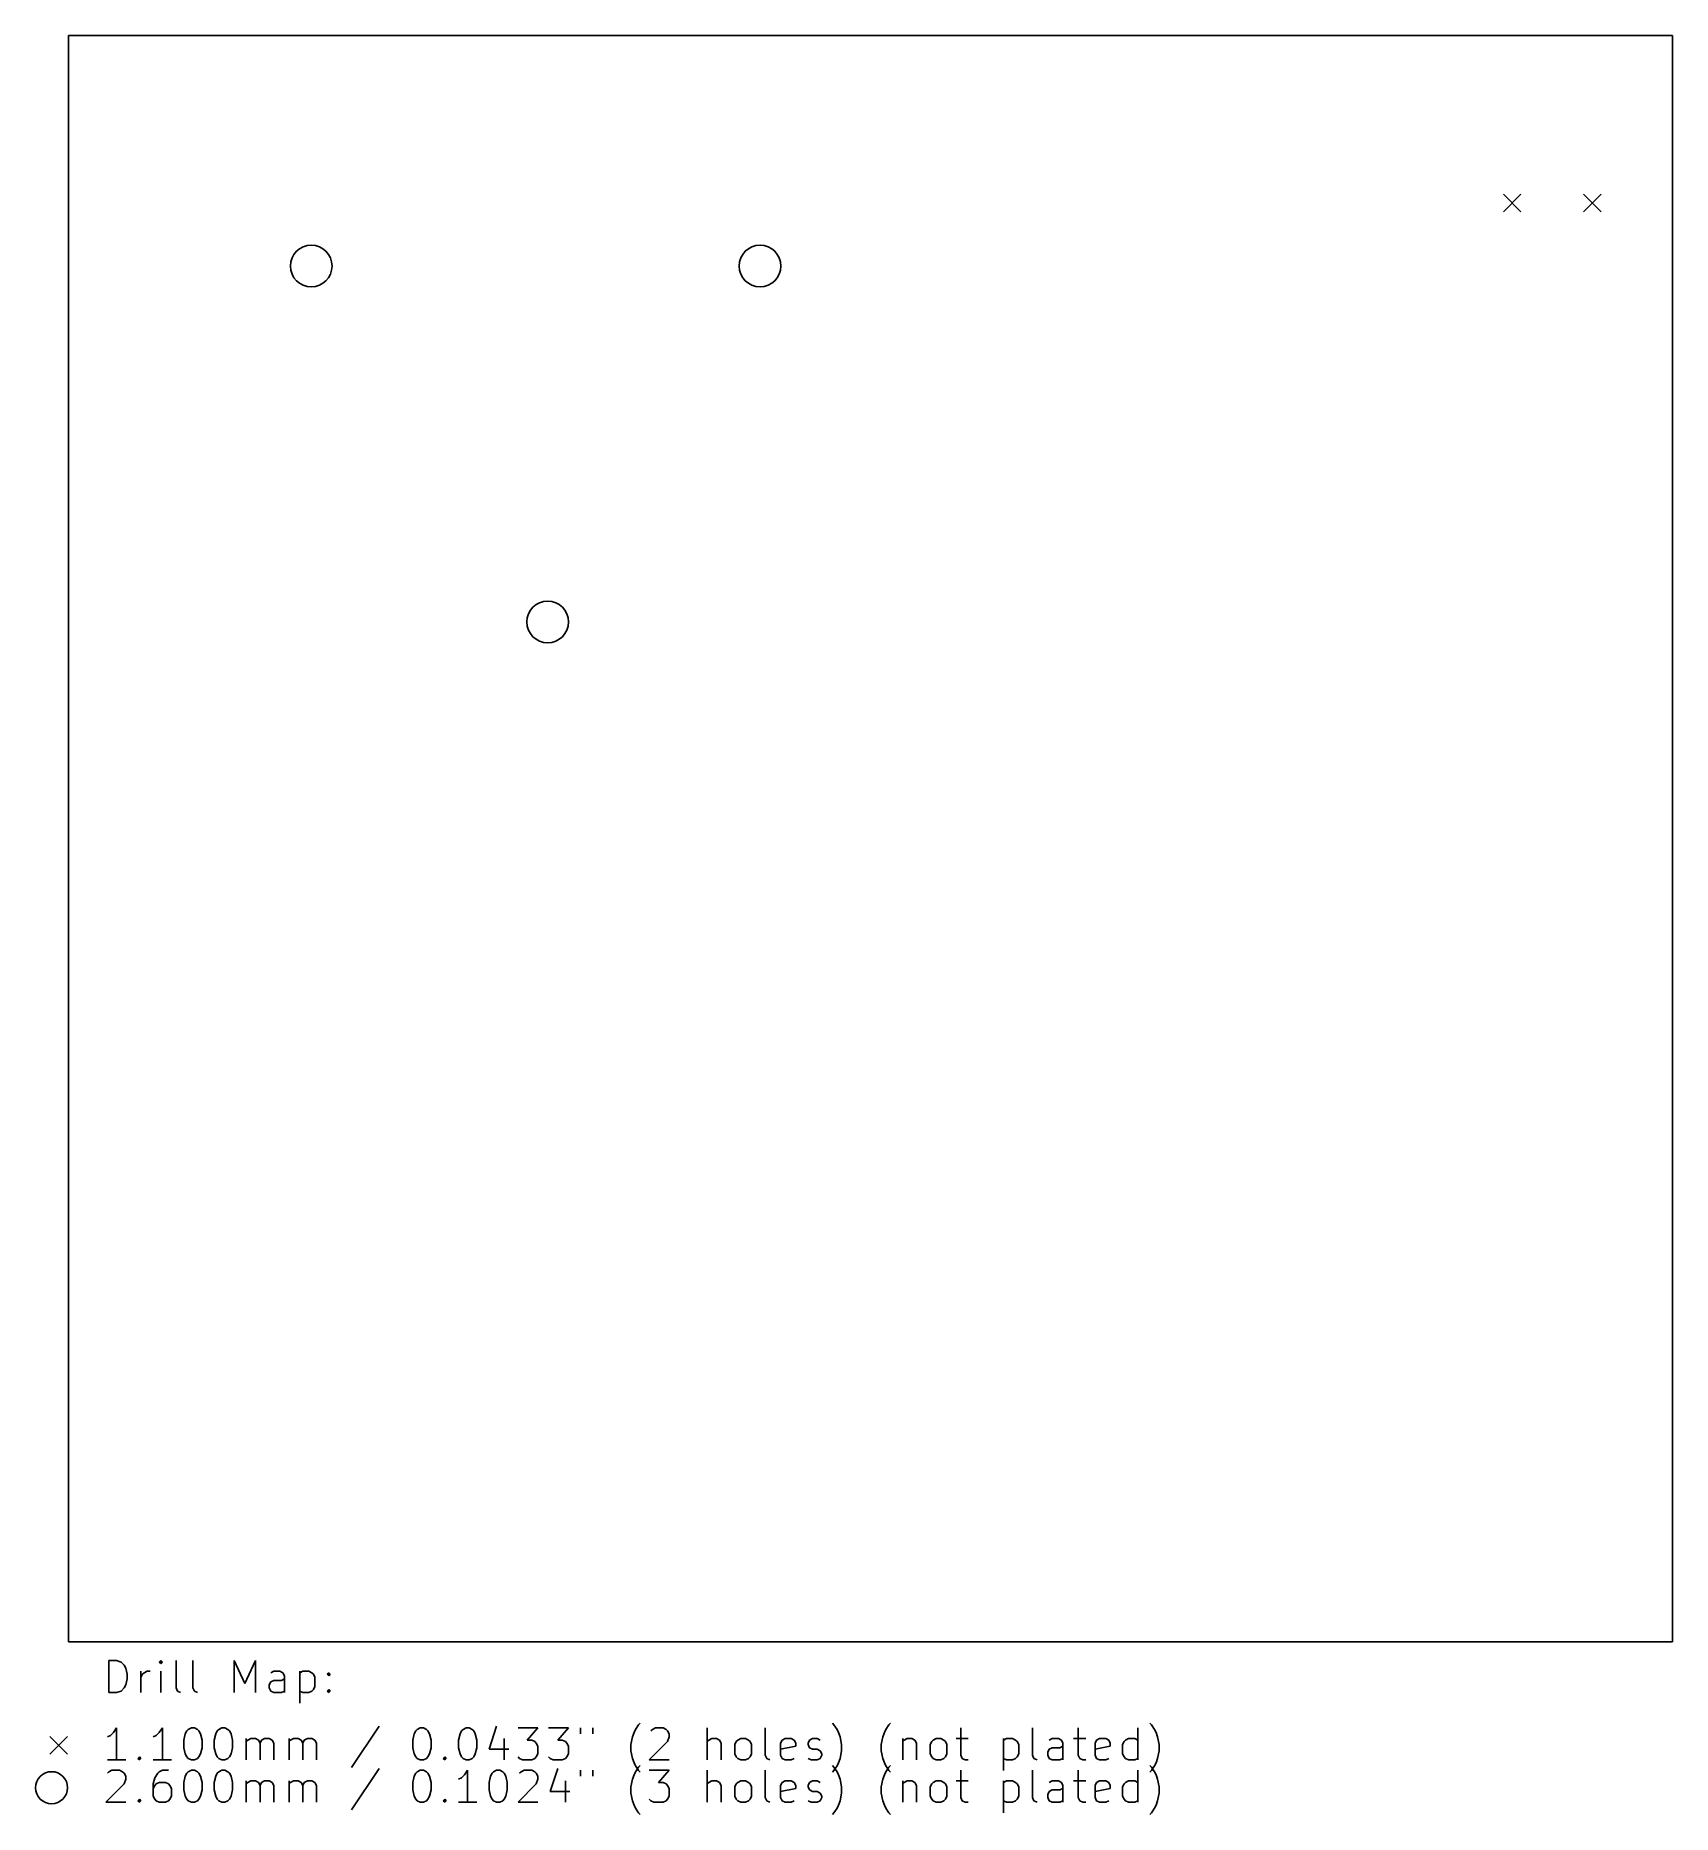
# Model space of a CAD drawing. Extents: x -2 to 100, y -11 to 100.
import ezdxf

# ---------------------------------------------------------------- set-up
doc = ezdxf.new("R2010")
doc.units = 0
doc.layers.add('BLACK', color=7, linetype='CONTINUOUS')

msp = doc.modelspace()

# ---------------------------------------------------------------- linework, layer by layer
at = {"layer": 'BLACK', "linetype": 'CONTINUOUS'}
for p, q in [((100.025, 100.175), (-0.05, 100.175)), ((-0.05, 100.175), (-0.05, -0.025)), ((100.025, -0.025), (100.025, 100.175)), ((89.475, 90.275), (90.575, 89.175)), ((90.575, 90.275), (89.475, 89.175)), ((94.475, 90.275), (95.575, 89.175)), ((95.575, 90.275), (94.475, 89.175)), ((-0.05, -0.025), (100.025, -0.025)), ((2.47619, -3.17976), (2.47619, -1.17976)), ((2.47619, -1.17976), (2.95238, -1.17976)), ((2.95238, -1.17976), (3.23809, -1.275)), ((3.23809, -1.275), (3.42857, -1.46548)), ((3.42857, -1.46548), (3.52381, -1.65595)), ((3.52381, -1.65595), (3.61905, -2.0369)), ((3.61905, -2.0369), (3.61905, -2.32262)), ((4.47619, -3.17976), (4.47619, -1.84643)), ((4.47619, -2.22738), (4.57143, -2.0369)), ((4.57143, -2.0369), (4.66667, -1.94167)), ((4.66667, -1.94167), (4.85714, -1.84643)), ((4.85714, -1.84643), (5.04762, -1.84643)), ((5.71428, -1.17976), (5.61905, -1.275)), ((5.61905, -1.275), (5.71428, -1.37024)), ((5.80952, -1.275), (5.71428, -1.17976)), ((5.71428, -1.17976), (5.71428, -1.37024)), ((5.71428, -1.37024), (5.80952, -1.275)), ((5.71428, -3.17976), (5.71428, -1.84643)), ((6.66667, -2.89405), (6.66667, -1.17976)), ((7.71428, -2.89405), (7.71428, -1.17976)), ((10.2857, -3.17976), (10.2857, -1.17976)), ((10.2857, -1.17976), (10.9524, -2.60833)), ((10.9524, -2.60833), (11.619, -1.17976)), ((11.619, -1.17976), (11.619, -3.17976)), ((12.7619, -1.84643), (12.5714, -1.94167)), ((13.1429, -1.84643), (12.7619, -1.84643)), ((13.3333, -1.94167), (13.1429, -1.84643)), ((13.4286, -2.13214), (13.3333, -1.94167)), ((13.4286, -3.17976), (13.4286, -2.13214)), ((14.381, -1.84643), (14.381, -3.84643)), ((14.381, -1.94167), (14.5714, -1.84643)), ((14.5714, -1.84643), (14.9524, -1.84643)), ((14.9524, -1.84643), (15.1429, -1.94167)), ((15.1429, -1.94167), (15.2381, -2.0369)), ((15.2381, -2.0369), (15.3333, -2.22738)), ((16.0952, -2.0369), (16.1905, -1.94167)), ((16.1905, -2.13214), (16.0952, -2.0369)), ((16.1905, -1.94167), (16.2857, -2.0369)), ((16.1905, -1.94167), (16.1905, -2.13214)), ((16.2857, -2.0369), (16.1905, -2.13214)), ((2.95238, -3.17976), (2.47619, -3.17976)), ((3.23809, -3.08452), (2.95238, -3.17976)), ((3.42857, -2.89405), (3.23809, -3.08452)), ((3.52381, -2.70357), (3.42857, -2.89405)), ((3.61905, -2.32262), (3.52381, -2.70357)), ((6.7619, -3.08452), (6.66667, -2.89405)), ((6.95238, -3.17976), (6.7619, -3.08452)), ((7.80952, -3.08452), (7.71428, -2.89405)), ((8, -3.17976), (7.80952, -3.08452)), ((12.4762, -2.70357), (12.5714, -2.51309)), ((12.4762, -2.89405), (12.4762, -2.70357)), ((12.5714, -3.08452), (12.4762, -2.89405)), ((12.5714, -2.51309), (12.7619, -2.41786)), ((12.7619, -3.17976), (12.5714, -3.08452)), ((12.7619, -2.41786), (13.2381, -2.41786)), ((13.2381, -3.17976), (12.7619, -3.17976)), ((13.2381, -2.41786), (13.4286, -2.32262)), ((13.4286, -3.08452), (13.2381, -3.17976)), ((14.5714, -3.17976), (14.381, -3.08452)), ((14.9524, -3.17976), (14.5714, -3.17976)), ((15.1429, -3.08452), (14.9524, -3.17976)), ((15.2381, -2.98928), (15.1429, -3.08452)), ((15.3333, -2.79881), (15.2381, -2.98928)), ((15.3333, -2.22738), (15.3333, -2.79881)), ((16.0952, -3.08452), (16.1905, -2.98928)), ((16.1905, -3.17976), (16.0952, -3.08452)), ((16.1905, -2.98928), (16.2857, -3.08452)), ((16.1905, -2.98928), (16.1905, -3.17976)), ((16.2857, -3.08452), (16.1905, -3.17976)), ((2.95238, -5.37976), (2.7619, -5.66548)), ((2.95238, -7.37976), (2.95238, -5.37976)), ((5.80952, -5.37976), (5.61905, -5.66548)), ((5.80952, -7.37976), (5.80952, -5.37976)), ((7.33333, -5.57024), (7.42857, -5.475)), ((7.42857, -5.475), (7.61905, -5.37976)), ((7.61905, -5.37976), (7.80952, -5.37976)), ((7.80952, -5.37976), (8, -5.475)), ((8, -5.475), (8.09524, -5.57024)), ((9.23809, -5.57024), (9.33333, -5.475)), ((9.33333, -5.475), (9.52381, -5.37976)), ((9.52381, -5.37976), (9.71429, -5.37976)), ((9.71429, -5.37976), (9.90476, -5.475)), ((9.90476, -5.475), (10, -5.57024)), ((19.3333, -5.28452), (17.619, -7.85595)), ((21.619, -5.57024), (21.7143, -5.475)), ((21.7143, -5.475), (21.9048, -5.37976)), ((21.9048, -5.37976), (22.0952, -5.37976)), ((22.0952, -5.37976), (22.2857, -5.475)), ((22.2857, -5.475), (22.381, -5.57024)), ((24.4762, -5.57024), (24.5714, -5.475)), ((24.5714, -5.475), (24.7619, -5.37976)), ((24.7619, -5.37976), (24.9524, -5.37976)), ((24.9524, -5.37976), (25.1429, -5.475)), ((25.1429, -5.475), (25.2381, -5.57024)), ((26.6667, -5.28452), (26.1905, -6.7131)), ((28, -5.37976), (29.2381, -5.37976)), ((29.2381, -5.37976), (28.5714, -6.14167)), ((29.9048, -5.37976), (31.1429, -5.37976)), ((31.1429, -5.37976), (30.4762, -6.14167)), ((31.9048, -5.37976), (31.9048, -5.76071)), ((32.6667, -5.37976), (32.6667, -5.76071)), ((35.2381, -5.66548), (35.3333, -5.475)), ((35.3333, -5.475), (35.5238, -5.18928)), ((35.5238, -5.18928), (35.619, -5.09405)), ((36.2857, -5.57024), (36.381, -5.475)), ((36.381, -5.475), (36.5714, -5.37976)), ((36.5714, -5.37976), (37.0476, -5.37976)), ((37.0476, -5.37976), (37.2381, -5.475)), ((37.2381, -5.475), (37.3333, -5.57024)), ((39.8095, -7.37976), (39.8095, -5.37976)), ((43.4286, -7.09405), (43.4286, -5.37976)), ((47.7143, -5.18928), (47.619, -5.09405)), ((47.9048, -5.475), (47.7143, -5.18928)), ((48, -5.66548), (47.9048, -5.475)), ((50.8571, -5.66548), (50.9524, -5.475)), ((50.9524, -5.475), (51.1429, -5.18928)), ((51.1429, -5.18928), (51.2381, -5.09405)), ((55.619, -5.37976), (55.619, -7.09405)), ((60.0952, -7.09405), (60.0952, -5.37976)), ((62.9524, -5.37976), (62.9524, -7.09405)), ((66.6667, -7.37976), (66.6667, -5.37976)), ((67.5238, -5.18928), (67.4286, -5.09405)), ((67.7143, -5.475), (67.5238, -5.18928)), ((67.8095, -5.66548), (67.7143, -5.475)), ((-1.2, -5.925), (-0.1, -7.025)), ((-0.1, -5.925), (-1.2, -7.025)), ((2.57143, -5.85595), (2.38095, -5.95119)), ((2.7619, -5.66548), (2.57143, -5.85595)), ((5.42857, -5.85595), (5.23809, -5.95119)), ((5.61905, -5.66548), (5.42857, -5.85595)), ((7.14286, -6.14167), (7.23809, -5.76071)), ((7.14286, -6.61786), (7.14286, -6.14167)), ((7.23809, -6.99881), (7.14286, -6.61786)), ((7.23809, -5.76071), (7.33333, -5.57024)), ((8.09524, -5.57024), (8.19048, -5.76071)), ((8.19048, -5.76071), (8.28571, -6.14167)), ((8.28571, -6.61786), (8.19048, -6.99881)), ((8.28571, -6.14167), (8.28571, -6.61786)), ((9.04762, -6.14167), (9.14286, -5.76071)), ((9.04762, -6.61786), (9.04762, -6.14167)), ((9.14286, -6.99881), (9.04762, -6.61786)), ((9.14286, -5.76071), (9.23809, -5.57024)), ((10, -5.57024), (10.0952, -5.76071)), ((10.0952, -5.76071), (10.1905, -6.14167)), ((10.1905, -6.61786), (10.0952, -6.99881)), ((10.1905, -6.14167), (10.1905, -6.61786)), ((11.0476, -7.37976), (11.0476, -6.04643)), ((11.0476, -6.2369), (11.1429, -6.14167)), ((11.1429, -6.14167), (11.3333, -6.04643)), ((11.3333, -6.04643), (11.619, -6.04643)), ((11.619, -6.04643), (11.8095, -6.14167)), ((11.8095, -6.14167), (11.9048, -6.33214)), ((11.9048, -6.33214), (12, -6.14167)), ((11.9048, -6.33214), (11.9048, -7.37976)), ((12, -6.14167), (12.1905, -6.04643)), ((12.1905, -6.04643), (12.4762, -6.04643)), ((12.4762, -6.04643), (12.6667, -6.14167)), ((12.6667, -6.14167), (12.7619, -6.33214)), ((12.7619, -6.33214), (12.7619, -7.37976)), ((13.7143, -7.37976), (13.7143, -6.04643)), ((13.7143, -6.2369), (13.8095, -6.14167)), ((13.8095, -6.14167), (14, -6.04643)), ((14, -6.04643), (14.2857, -6.04643)), ((14.2857, -6.04643), (14.4762, -6.14167)), ((14.4762, -6.14167), (14.5714, -6.33214)), ((14.5714, -6.33214), (14.6667, -6.14167)), ((14.5714, -6.33214), (14.5714, -7.37976)), ((14.6667, -6.14167), (14.8571, -6.04643)), ((14.8571, -6.04643), (15.1429, -6.04643)), ((15.1429, -6.04643), (15.3333, -6.14167)), ((15.3333, -6.14167), (15.4286, -6.33214)), ((15.4286, -6.33214), (15.4286, -7.37976)), ((21.4286, -6.14167), (21.5238, -5.76071)), ((21.4286, -6.61786), (21.4286, -6.14167)), ((21.5238, -6.99881), (21.4286, -6.61786)), ((21.5238, -5.76071), (21.619, -5.57024)), ((22.381, -5.57024), (22.4762, -5.76071)), ((22.4762, -5.76071), (22.5714, -6.14167)), ((22.5714, -6.61786), (22.4762, -6.99881)), ((22.5714, -6.14167), (22.5714, -6.61786)), ((24.2857, -6.14167), (24.381, -5.76071)), ((24.2857, -6.61786), (24.2857, -6.14167)), ((24.381, -6.99881), (24.2857, -6.61786)), ((24.381, -5.76071), (24.4762, -5.57024)), ((25.2381, -5.57024), (25.3333, -5.76071)), ((25.3333, -5.76071), (25.4286, -6.14167)), ((25.4286, -6.61786), (25.3333, -6.99881)), ((25.4286, -6.14167), (25.4286, -6.61786)), ((27.1429, -6.04643), (27.1429, -7.37976)), ((28.5714, -6.14167), (28.8571, -6.14167)), ((28.8571, -6.14167), (29.0476, -6.2369)), ((29.0476, -6.2369), (29.1429, -6.33214)), ((29.1429, -6.33214), (29.2381, -6.52262)), ((29.2381, -6.52262), (29.2381, -6.99881)), ((30.4762, -6.14167), (30.7619, -6.14167)), ((30.7619, -6.14167), (30.9524, -6.2369)), ((30.9524, -6.2369), (31.0476, -6.33214)), ((31.0476, -6.33214), (31.1429, -6.52262)), ((31.1429, -6.52262), (31.1429, -6.99881)), ((35.0476, -6.42738), (35.1429, -5.95119)), ((35.0476, -6.80833), (35.0476, -6.42738)), ((35.1429, -5.95119), (35.2381, -5.66548)), ((37.3333, -6.2369), (36.1905, -7.37976)), ((37.3333, -5.57024), (37.4286, -5.76071)), ((37.4286, -5.95119), (37.3333, -6.2369)), ((37.4286, -5.76071), (37.4286, -5.95119)), ((39.9048, -6.14167), (39.8095, -6.2369)), ((40.0952, -6.04643), (39.9048, -6.14167)), ((40.381, -6.04643), (40.0952, -6.04643)), ((40.5714, -6.14167), (40.381, -6.04643)), ((40.6667, -6.33214), (40.5714, -6.14167)), ((40.6667, -7.37976), (40.6667, -6.33214)), ((41.5238, -6.42738), (41.619, -6.2369)), ((41.5238, -6.99881), (41.5238, -6.42738)), ((41.619, -6.2369), (41.7143, -6.14167)), ((41.7143, -6.14167), (41.9048, -6.04643)), ((41.9048, -6.04643), (42.1905, -6.04643)), ((42.1905, -6.04643), (42.381, -6.14167)), ((42.381, -6.14167), (42.4762, -6.2369)), ((42.4762, -6.2369), (42.5714, -6.42738)), ((42.5714, -6.42738), (42.5714, -6.99881)), ((44.381, -6.33214), (44.4762, -6.14167)), ((44.381, -7.09405), (44.381, -6.33214)), ((45.3333, -6.52262), (44.381, -6.7131)), ((44.4762, -6.14167), (44.6667, -6.04643)), ((44.6667, -6.04643), (45.0476, -6.04643)), ((45.0476, -6.04643), (45.2381, -6.14167)), ((45.2381, -6.14167), (45.3333, -6.33214)), ((45.3333, -6.33214), (45.3333, -6.52262)), ((46.0952, -6.33214), (46.1905, -6.14167)), ((46.0952, -6.42738), (46.0952, -6.33214)), ((46.1905, -6.61786), (46.0952, -6.42738)), ((46.1905, -6.14167), (46.381, -6.04643)), ((46.381, -6.7131), (46.1905, -6.61786)), ((46.381, -6.04643), (46.6667, -6.04643)), ((46.6667, -6.04643), (46.8571, -6.14167)), ((48.0952, -5.95119), (48, -5.66548)), ((48.1905, -6.42738), (48.0952, -5.95119)), ((48.1905, -6.80833), (48.1905, -6.42738)), ((50.6667, -6.42738), (50.7619, -5.95119)), ((50.6667, -6.80833), (50.6667, -6.42738)), ((50.7619, -5.95119), (50.8571, -5.66548)), ((52, -6.04643), (52, -7.37976)), ((52, -6.2369), (52.0952, -6.14167)), ((52.0952, -6.14167), (52.2857, -6.04643)), ((52.2857, -6.04643), (52.5714, -6.04643)), ((52.5714, -6.04643), (52.7619, -6.14167)), ((52.7619, -6.14167), (52.8571, -6.33214)), ((52.8571, -6.33214), (52.8571, -7.37976)), ((53.7143, -6.42738), (53.8095, -6.2369)), ((53.7143, -6.99881), (53.7143, -6.42738)), ((53.8095, -6.2369), (53.9048, -6.14167)), ((53.9048, -6.14167), (54.0952, -6.04643)), ((54.0952, -6.04643), (54.381, -6.04643)), ((54.381, -6.04643), (54.5714, -6.14167)), ((54.5714, -6.14167), (54.6667, -6.2369)), ((54.6667, -6.2369), (54.7619, -6.42738)), ((54.7619, -6.42738), (54.7619, -6.99881)), ((55.3333, -6.04643), (56.0952, -6.04643)), ((58.2857, -6.04643), (58.2857, -8.04643)), ((58.2857, -6.14167), (58.4762, -6.04643)), ((58.4762, -6.04643), (58.8571, -6.04643)), ((58.8571, -6.04643), (59.0476, -6.14167)), ((59.0476, -6.14167), (59.1429, -6.2369)), ((59.1429, -6.2369), (59.2381, -6.42738)), ((59.2381, -6.42738), (59.2381, -6.99881)), ((61.3333, -6.04643), (61.1429, -6.14167)), ((61.1429, -6.7131), (61.3333, -6.61786)), ((61.7143, -6.04643), (61.3333, -6.04643)), ((61.3333, -6.61786), (61.8095, -6.61786)), ((61.9048, -6.14167), (61.7143, -6.04643)), ((61.8095, -6.61786), (62, -6.52262)), ((62, -6.33214), (61.9048, -6.14167)), ((62, -7.37976), (62, -6.33214)), ((62.6667, -6.04643), (63.4286, -6.04643)), ((64, -6.33214), (64.0952, -6.14167)), ((64, -7.09405), (64, -6.33214)), ((64.9524, -6.52262), (64, -6.7131)), ((64.0952, -6.14167), (64.2857, -6.04643)), ((64.2857, -6.04643), (64.6667, -6.04643)), ((64.6667, -6.04643), (64.8571, -6.14167)), ((64.8571, -6.14167), (64.9524, -6.33214)), ((64.9524, -6.33214), (64.9524, -6.52262)), ((65.7143, -6.42738), (65.8095, -6.2369)), ((65.7143, -6.99881), (65.7143, -6.42738)), ((65.8095, -6.2369), (65.9048, -6.14167)), ((65.9048, -6.14167), (66.0952, -6.04643)), ((66.0952, -6.04643), (66.4762, -6.04643)), ((66.4762, -6.04643), (66.6667, -6.14167)), ((67.9048, -5.95119), (67.8095, -5.66548)), ((68, -6.42738), (67.9048, -5.95119)), ((68, -6.80833), (68, -6.42738)), ((3.52381, -7.37976), (2.38095, -7.37976)), ((4.28571, -7.28452), (4.38095, -7.18928)), ((4.38095, -7.37976), (4.28571, -7.28452)), ((4.38095, -7.18928), (4.47619, -7.28452)), ((4.38095, -7.18928), (4.38095, -7.37976)), ((4.47619, -7.28452), (4.38095, -7.37976)), ((6.38095, -7.37976), (5.23809, -7.37976)), ((7.33333, -7.18928), (7.23809, -6.99881)), ((7.42857, -7.28452), (7.33333, -7.18928)), ((7.61905, -7.37976), (7.42857, -7.28452)), ((7.80952, -7.37976), (7.61905, -7.37976)), ((8, -7.28452), (7.80952, -7.37976)), ((8.09524, -7.18928), (8, -7.28452)), ((8.19048, -6.99881), (8.09524, -7.18928)), ((9.23809, -7.18928), (9.14286, -6.99881)), ((9.33333, -7.28452), (9.23809, -7.18928)), ((9.52381, -7.37976), (9.33333, -7.28452)), ((9.71429, -7.37976), (9.52381, -7.37976)), ((9.90476, -7.28452), (9.71429, -7.37976)), ((10, -7.18928), (9.90476, -7.28452)), ((10.0952, -6.99881), (10, -7.18928)), ((21.619, -7.18928), (21.5238, -6.99881)), ((21.7143, -7.28452), (21.619, -7.18928)), ((21.9048, -7.37976), (21.7143, -7.28452)), ((22.0952, -7.37976), (21.9048, -7.37976)), ((22.2857, -7.28452), (22.0952, -7.37976)), ((22.381, -7.18928), (22.2857, -7.28452)), ((22.4762, -6.99881), (22.381, -7.18928)), ((23.3333, -7.28452), (23.4286, -7.18928)), ((23.4286, -7.37976), (23.3333, -7.28452)), ((23.4286, -7.18928), (23.5238, -7.28452)), ((23.4286, -7.18928), (23.4286, -7.37976)), ((23.5238, -7.28452), (23.4286, -7.37976)), ((24.4762, -7.18928), (24.381, -6.99881)), ((24.5714, -7.28452), (24.4762, -7.18928)), ((24.7619, -7.37976), (24.5714, -7.28452)), ((24.9524, -7.37976), (24.7619, -7.37976)), ((25.1429, -7.28452), (24.9524, -7.37976)), ((25.2381, -7.18928), (25.1429, -7.28452)), ((25.3333, -6.99881), (25.2381, -7.18928)), ((26.1905, -6.7131), (27.4286, -6.7131)), ((28.0952, -7.28452), (28, -7.18928)), ((28.2857, -7.37976), (28.0952, -7.28452)), ((28.8571, -7.37976), (28.2857, -7.37976)), ((29.0476, -7.28452), (28.8571, -7.37976)), ((29.1429, -7.18928), (29.0476, -7.28452)), ((29.2381, -6.99881), (29.1429, -7.18928)), ((30, -7.28452), (29.9048, -7.18928)), ((30.1905, -7.37976), (30, -7.28452)), ((30.7619, -7.37976), (30.1905, -7.37976)), ((30.9524, -7.28452), (30.7619, -7.37976)), ((31.0476, -7.18928), (30.9524, -7.28452)), ((31.1429, -6.99881), (31.0476, -7.18928)), ((35.1429, -7.28452), (35.0476, -6.80833)), ((35.2381, -7.57024), (35.1429, -7.28452)), ((35.3333, -7.76071), (35.2381, -7.57024)), ((35.5238, -8.04643), (35.3333, -7.76071)), ((35.5238, -7.82928), (35.619, -7.73405)), ((36.1905, -7.37976), (37.4286, -7.37976)), ((41.619, -7.18928), (41.5238, -6.99881)), ((41.7143, -7.28452), (41.619, -7.18928)), ((41.9048, -7.37976), (41.7143, -7.28452)), ((42.1905, -7.37976), (41.9048, -7.37976)), ((42.381, -7.28452), (42.1905, -7.37976)), ((42.4762, -7.18928), (42.381, -7.28452)), ((42.5714, -6.99881), (42.4762, -7.18928)), ((43.5238, -7.28452), (43.4286, -7.09405)), ((43.7143, -7.37976), (43.5238, -7.28452)), ((44.4762, -7.28452), (44.381, -7.09405)), ((44.6667, -7.37976), (44.4762, -7.28452)), ((45.0476, -7.37976), (44.6667, -7.37976)), ((45.2381, -7.28452), (45.0476, -7.37976)), ((46.0952, -7.28452), (46.2857, -7.37976)), ((46.2857, -7.37976), (46.6667, -7.37976)), ((46.6667, -6.7131), (46.381, -6.7131)), ((46.8571, -6.80833), (46.6667, -6.7131)), ((46.6667, -7.37976), (46.8571, -7.28452)), ((46.9524, -6.99881), (46.8571, -6.80833)), ((46.8571, -7.28452), (46.9524, -7.09405)), ((46.9524, -7.09405), (46.9524, -6.99881)), ((47.7143, -7.82928), (47.619, -7.73405)), ((47.7143, -8.04643), (47.9048, -7.76071)), ((47.9048, -7.76071), (48, -7.57024)), ((48, -7.57024), (48.0952, -7.28452)), ((48.0952, -7.28452), (48.1905, -6.80833)), ((50.7619, -7.28452), (50.6667, -6.80833)), ((50.8571, -7.57024), (50.7619, -7.28452)), ((50.9524, -7.76071), (50.8571, -7.57024)), ((51.1429, -8.04643), (50.9524, -7.76071)), ((51.1429, -7.82928), (51.2381, -7.73405)), ((53.8095, -7.18928), (53.7143, -6.99881)), ((53.9048, -7.28452), (53.8095, -7.18928)), ((54.0952, -7.37976), (53.9048, -7.28452)), ((54.381, -7.37976), (54.0952, -7.37976)), ((54.5714, -7.28452), (54.381, -7.37976)), ((54.6667, -7.18928), (54.5714, -7.28452)), ((54.7619, -6.99881), (54.6667, -7.18928)), ((55.619, -7.09405), (55.7143, -7.28452)), ((55.7143, -7.28452), (55.9048, -7.37976)), ((55.9048, -7.37976), (56.0952, -7.37976)), ((58.4762, -7.37976), (58.2857, -7.28452)), ((58.8571, -7.37976), (58.4762, -7.37976)), ((59.0476, -7.28452), (58.8571, -7.37976)), ((59.1429, -7.18928), (59.0476, -7.28452)), ((59.2381, -6.99881), (59.1429, -7.18928)), ((60.1905, -7.28452), (60.0952, -7.09405)), ((60.381, -7.37976), (60.1905, -7.28452)), ((61.0476, -6.90357), (61.1429, -6.7131)), ((61.0476, -7.09405), (61.0476, -6.90357)), ((61.1429, -7.28452), (61.0476, -7.09405)), ((61.3333, -7.37976), (61.1429, -7.28452)), ((61.8095, -7.37976), (61.3333, -7.37976)), ((62, -7.28452), (61.8095, -7.37976)), ((62.9524, -7.09405), (63.0476, -7.28452)), ((63.0476, -7.28452), (63.2381, -7.37976)), ((63.2381, -7.37976), (63.4286, -7.37976)), ((64.0952, -7.28452), (64, -7.09405)), ((64.2857, -7.37976), (64.0952, -7.28452)), ((64.6667, -7.37976), (64.2857, -7.37976)), ((64.8571, -7.28452), (64.6667, -7.37976)), ((65.8095, -7.18928), (65.7143, -6.99881)), ((65.9048, -7.28452), (65.8095, -7.18928)), ((66.0952, -7.37976), (65.9048, -7.28452)), ((66.4762, -7.37976), (66.0952, -7.37976)), ((66.6667, -7.28452), (66.4762, -7.37976)), ((67.5238, -7.82928), (67.4286, -7.73405)), ((67.5238, -8.04643), (67.7143, -7.76071)), ((67.7143, -7.76071), (67.8095, -7.57024)), ((67.8095, -7.57024), (67.9048, -7.28452)), ((67.9048, -7.28452), (68, -6.80833)), ((2.38095, -8.21024), (2.47619, -8.115)), ((2.47619, -8.115), (2.66667, -8.01976)), ((2.66667, -8.01976), (3.14286, -8.01976)), ((3.14286, -8.01976), (3.33333, -8.115)), ((3.33333, -8.115), (3.42857, -8.21024)), ((3.42857, -8.21024), (3.52381, -8.40071)), ((3.52381, -8.59119), (3.42857, -8.8769)), ((3.52381, -8.40071), (3.52381, -8.59119)), ((5.33333, -8.49595), (5.23809, -8.8769)), ((5.52381, -8.21024), (5.33333, -8.49595)), ((5.61905, -8.78167), (5.42857, -8.8769)), ((5.61905, -8.115), (5.52381, -8.21024)), ((5.80952, -8.01976), (5.61905, -8.115)), ((6, -8.78167), (5.61905, -8.78167)), ((6.19048, -8.01976), (5.80952, -8.01976)), ((6.19048, -8.8769), (6, -8.78167)), ((7.14286, -8.78167), (7.23809, -8.40071)), ((7.14286, -9.25786), (7.14286, -8.78167)), ((7.23809, -8.40071), (7.33333, -8.21024)), ((7.33333, -8.21024), (7.42857, -8.115)), ((7.42857, -8.115), (7.61905, -8.01976)), ((7.61905, -8.01976), (7.80952, -8.01976)), ((7.80952, -8.01976), (8, -8.115)), ((8, -8.115), (8.09524, -8.21024)), ((8.09524, -8.21024), (8.19048, -8.40071)), ((8.19048, -8.40071), (8.28571, -8.78167)), ((8.28571, -8.78167), (8.28571, -9.25786)), ((9.04762, -8.78167), (9.14286, -8.40071)), ((9.04762, -9.25786), (9.04762, -8.78167)), ((9.14286, -8.40071), (9.23809, -8.21024)), ((9.23809, -8.21024), (9.33333, -8.115)), ((9.33333, -8.115), (9.52381, -8.01976)), ((9.52381, -8.01976), (9.71429, -8.01976)), ((9.71429, -8.01976), (9.90476, -8.115)), ((9.90476, -8.115), (10, -8.21024)), ((10, -8.21024), (10.0952, -8.40071)), ((10.0952, -8.40071), (10.1905, -8.78167)), ((10.1905, -8.78167), (10.1905, -9.25786)), ((11.0476, -10.0198), (11.0476, -8.68643)), ((11.0476, -8.8769), (11.1429, -8.78167)), ((11.1429, -8.78167), (11.3333, -8.68643)), ((11.3333, -8.68643), (11.619, -8.68643)), ((11.619, -8.68643), (11.8095, -8.78167)), ((11.8095, -8.78167), (11.9048, -8.97214)), ((11.9048, -8.97214), (12, -8.78167)), ((12, -8.78167), (12.1905, -8.68643)), ((12.1905, -8.68643), (12.4762, -8.68643)), ((12.4762, -8.68643), (12.6667, -8.78167)), ((12.6667, -8.78167), (12.7619, -8.97214)), ((13.7143, -10.0198), (13.7143, -8.68643)), ((13.7143, -8.8769), (13.8095, -8.78167)), ((13.8095, -8.78167), (14, -8.68643)), ((14, -8.68643), (14.2857, -8.68643)), ((14.2857, -8.68643), (14.4762, -8.78167)), ((14.4762, -8.78167), (14.5714, -8.97214)), ((14.5714, -8.97214), (14.6667, -8.78167)), ((14.6667, -8.78167), (14.8571, -8.68643)), ((14.8571, -8.68643), (15.1429, -8.68643)), ((15.1429, -8.68643), (15.3333, -8.78167)), ((15.3333, -8.78167), (15.4286, -8.97214)), ((19.3333, -7.92452), (17.619, -10.496)), ((21.4286, -8.78167), (21.5238, -8.40071)), ((21.4286, -9.25786), (21.4286, -8.78167)), ((21.5238, -8.40071), (21.619, -8.21024)), ((21.619, -8.21024), (21.7143, -8.115)), ((21.7143, -8.115), (21.9048, -8.01976)), ((21.9048, -8.01976), (22.0952, -8.01976)), ((22.0952, -8.01976), (22.2857, -8.115)), ((22.2857, -8.115), (22.381, -8.21024)), ((22.381, -8.21024), (22.4762, -8.40071)), ((22.4762, -8.40071), (22.5714, -8.78167)), ((22.5714, -8.78167), (22.5714, -9.25786)), ((24.4762, -8.49595), (24.2857, -8.59119)), ((24.6667, -8.30548), (24.4762, -8.49595)), ((24.8571, -8.01976), (24.6667, -8.30548)), ((24.8571, -10.0198), (24.8571, -8.01976)), ((26.1905, -8.78167), (26.2857, -8.40071)), ((26.1905, -9.25786), (26.1905, -8.78167)), ((26.2857, -8.40071), (26.381, -8.21024)), ((26.381, -8.21024), (26.4762, -8.115)), ((26.4762, -8.115), (26.6667, -8.01976)), ((26.6667, -8.01976), (26.8571, -8.01976)), ((26.8571, -8.01976), (27.0476, -8.115)), ((27.0476, -8.115), (27.1429, -8.21024)), ((27.1429, -8.21024), (27.2381, -8.40071)), ((27.2381, -8.40071), (27.3333, -8.78167)), ((27.3333, -8.78167), (27.3333, -9.25786)), ((28.0952, -8.21024), (28.1905, -8.115)), ((28.1905, -8.115), (28.381, -8.01976)), ((28.381, -8.01976), (28.8571, -8.01976)), ((28.8571, -8.01976), (29.0476, -8.115)), ((29.0476, -8.115), (29.1429, -8.21024)), ((29.1429, -8.21024), (29.2381, -8.40071)), ((29.2381, -8.59119), (29.1429, -8.8769)), ((29.2381, -8.40071), (29.2381, -8.59119)), ((30.4762, -7.92452), (30, -9.35309)), ((30.9524, -8.68643), (30.9524, -10.0198)), ((31.9048, -8.01976), (31.9048, -8.40071)), ((32.6667, -8.01976), (32.6667, -8.40071)), ((35.0476, -9.06738), (35.1429, -8.59119)), ((35.1429, -8.59119), (35.2381, -8.30548)), ((35.2381, -8.30548), (35.3333, -8.115)), ((35.3333, -8.115), (35.5238, -7.82928)), ((35.619, -8.14167), (35.5238, -8.04643)), ((36.1905, -8.01976), (37.4286, -8.01976)), ((37.4286, -8.01976), (36.7619, -8.78167)), ((36.7619, -8.78167), (37.0476, -8.78167)), ((37.0476, -8.78167), (37.2381, -8.8769)), ((39.8095, -10.0198), (39.8095, -8.01976)), ((39.9048, -8.78167), (39.8095, -8.8769)), ((40.0952, -8.68643), (39.9048, -8.78167)), ((40.381, -8.68643), (40.0952, -8.68643)), ((40.5714, -8.78167), (40.381, -8.68643)), ((40.6667, -8.97214), (40.5714, -8.78167)), ((41.619, -8.8769), (41.7143, -8.78167)), ((41.7143, -8.78167), (41.9048, -8.68643)), ((41.9048, -8.68643), (42.1905, -8.68643)), ((42.1905, -8.68643), (42.381, -8.78167)), ((42.381, -8.78167), (42.4762, -8.8769)), ((43.4286, -9.73405), (43.4286, -8.01976)), ((44.381, -8.97214), (44.4762, -8.78167)), ((44.4762, -8.78167), (44.6667, -8.68643)), ((44.6667, -8.68643), (45.0476, -8.68643)), ((45.0476, -8.68643), (45.2381, -8.78167)), ((45.2381, -8.78167), (45.3333, -8.97214)), ((46.0952, -8.97214), (46.1905, -8.78167)), ((46.1905, -8.78167), (46.381, -8.68643)), ((46.381, -8.68643), (46.6667, -8.68643)), ((46.6667, -8.68643), (46.8571, -8.78167)), ((47.619, -8.14167), (47.7143, -8.04643)), ((47.9048, -8.115), (47.7143, -7.82928)), ((48, -8.30548), (47.9048, -8.115)), ((48.0952, -8.59119), (48, -8.30548)), ((48.1905, -9.06738), (48.0952, -8.59119)), ((50.6667, -9.06738), (50.7619, -8.59119)), ((50.7619, -8.59119), (50.8571, -8.30548)), ((50.8571, -8.30548), (50.9524, -8.115)), ((50.9524, -8.115), (51.1429, -7.82928)), ((51.2381, -8.14167), (51.1429, -8.04643)), ((52, -8.68643), (52, -10.0198)), ((52, -8.8769), (52.0952, -8.78167)), ((52.0952, -8.78167), (52.2857, -8.68643)), ((52.2857, -8.68643), (52.5714, -8.68643)), ((52.5714, -8.68643), (52.7619, -8.78167)), ((52.7619, -8.78167), (52.8571, -8.97214)), ((53.8095, -8.8769), (53.9048, -8.78167)), ((53.9048, -8.78167), (54.0952, -8.68643)), ((54.0952, -8.68643), (54.381, -8.68643)), ((54.381, -8.68643), (54.5714, -8.78167)), ((54.5714, -8.78167), (54.6667, -8.8769)), ((55.3333, -8.68643), (56.0952, -8.68643)), ((55.619, -8.01976), (55.619, -9.73405)), ((58.2857, -8.68643), (58.2857, -10.6864)), ((58.2857, -8.78167), (58.4762, -8.68643)), ((58.4762, -8.68643), (58.8571, -8.68643)), ((58.8571, -8.68643), (59.0476, -8.78167)), ((59.0476, -8.78167), (59.1429, -8.8769)), ((60.0952, -9.73405), (60.0952, -8.01976)), ((61.3333, -8.68643), (61.1429, -8.78167)), ((61.7143, -8.68643), (61.3333, -8.68643)), ((61.9048, -8.78167), (61.7143, -8.68643)), ((62, -8.97214), (61.9048, -8.78167)), ((62.6667, -8.68643), (63.4286, -8.68643)), ((62.9524, -8.01976), (62.9524, -9.73405)), ((64, -8.97214), (64.0952, -8.78167)), ((64.0952, -8.78167), (64.2857, -8.68643)), ((64.2857, -8.68643), (64.6667, -8.68643)), ((64.6667, -8.68643), (64.8571, -8.78167)), ((64.8571, -8.78167), (64.9524, -8.97214)), ((65.8095, -8.8769), (65.9048, -8.78167)), ((65.9048, -8.78167), (66.0952, -8.68643)), ((66.0952, -8.68643), (66.4762, -8.68643)), ((66.4762, -8.68643), (66.6667, -8.78167)), ((66.6667, -10.0198), (66.6667, -8.01976)), ((67.4286, -8.14167), (67.5238, -8.04643)), ((67.7143, -8.115), (67.5238, -7.82928)), ((67.8095, -8.30548), (67.7143, -8.115)), ((67.9048, -8.59119), (67.8095, -8.30548)), ((68, -9.06738), (67.9048, -8.59119)), ((3.42857, -8.8769), (2.28571, -10.0198)), ((4.28571, -9.92452), (4.38095, -9.82928)), ((4.38095, -10.0198), (4.28571, -9.92452)), ((4.38095, -9.82928), (4.47619, -9.92452)), ((4.38095, -9.82928), (4.38095, -10.0198)), ((4.47619, -9.92452), (4.38095, -10.0198)), ((5.23809, -8.8769), (5.23809, -9.63881)), ((5.33333, -8.97214), (5.23809, -9.16262)), ((5.23809, -9.63881), (5.33333, -9.82928)), ((5.42857, -8.8769), (5.33333, -8.97214)), ((5.33333, -9.82928), (5.42857, -9.92452)), ((5.42857, -9.92452), (5.61905, -10.0198)), ((6, -10.0198), (6.19048, -9.92452)), ((6.28571, -8.97214), (6.19048, -8.8769)), ((6.19048, -9.92452), (6.28571, -9.82928)), ((6.38095, -9.16262), (6.28571, -8.97214)), ((6.28571, -9.82928), (6.38095, -9.63881)), ((6.38095, -9.63881), (6.38095, -9.16262)), ((7.23809, -9.63881), (7.14286, -9.25786)), ((7.33333, -9.82928), (7.23809, -9.63881)), ((7.42857, -9.92452), (7.33333, -9.82928)), ((7.61905, -10.0198), (7.42857, -9.92452)), ((8, -9.92452), (7.80952, -10.0198)), ((8.09524, -9.82928), (8, -9.92452)), ((8.19048, -9.63881), (8.09524, -9.82928)), ((8.28571, -9.25786), (8.19048, -9.63881)), ((9.14286, -9.63881), (9.04762, -9.25786)), ((9.23809, -9.82928), (9.14286, -9.63881)), ((9.33333, -9.92452), (9.23809, -9.82928)), ((9.52381, -10.0198), (9.33333, -9.92452)), ((9.90476, -9.92452), (9.71429, -10.0198)), ((10, -9.82928), (9.90476, -9.92452)), ((10.0952, -9.63881), (10, -9.82928)), ((10.1905, -9.25786), (10.0952, -9.63881)), ((11.9048, -8.97214), (11.9048, -10.0198)), ((12.7619, -8.97214), (12.7619, -10.0198)), ((14.5714, -8.97214), (14.5714, -10.0198)), ((15.4286, -8.97214), (15.4286, -10.0198)), ((21.5238, -9.63881), (21.4286, -9.25786)), ((21.619, -9.82928), (21.5238, -9.63881)), ((21.7143, -9.92452), (21.619, -9.82928)), ((21.9048, -10.0198), (21.7143, -9.92452)), ((22.2857, -9.92452), (22.0952, -10.0198)), ((22.381, -9.82928), (22.2857, -9.92452)), ((22.4762, -9.63881), (22.381, -9.82928)), ((22.5714, -9.25786), (22.4762, -9.63881)), ((23.3333, -9.92452), (23.4286, -9.82928)), ((23.4286, -10.0198), (23.3333, -9.92452)), ((23.4286, -9.82928), (23.5238, -9.92452)), ((23.4286, -9.82928), (23.4286, -10.0198)), ((23.5238, -9.92452), (23.4286, -10.0198)), ((26.2857, -9.63881), (26.1905, -9.25786)), ((26.381, -9.82928), (26.2857, -9.63881)), ((26.4762, -9.92452), (26.381, -9.82928)), ((26.6667, -10.0198), (26.4762, -9.92452)), ((27.0476, -9.92452), (26.8571, -10.0198)), ((27.1429, -9.82928), (27.0476, -9.92452)), ((27.2381, -9.63881), (27.1429, -9.82928)), ((27.3333, -9.25786), (27.2381, -9.63881)), ((29.1429, -8.8769), (28, -10.0198)), ((30, -9.35309), (31.2381, -9.35309)), ((35.0476, -9.44833), (35.0476, -9.06738)), ((35.1429, -9.92452), (35.0476, -9.44833)), ((35.2381, -10.2102), (35.1429, -9.92452)), ((36.2857, -9.92452), (36.1905, -9.82928)), ((36.4762, -10.0198), (36.2857, -9.92452)), ((37.2381, -9.92452), (37.0476, -10.0198)), ((37.2381, -8.8769), (37.3333, -8.97214)), ((37.3333, -9.82928), (37.2381, -9.92452)), ((37.3333, -8.97214), (37.4286, -9.16262)), ((37.4286, -9.63881), (37.3333, -9.82928)), ((37.4286, -9.16262), (37.4286, -9.63881)), ((40.6667, -10.0198), (40.6667, -8.97214)), ((41.5238, -9.06738), (41.619, -8.8769)), ((41.5238, -9.63881), (41.5238, -9.06738)), ((41.619, -9.82928), (41.5238, -9.63881)), ((41.7143, -9.92452), (41.619, -9.82928)), ((41.9048, -10.0198), (41.7143, -9.92452)), ((42.381, -9.92452), (42.1905, -10.0198)), ((42.4762, -9.82928), (42.381, -9.92452)), ((42.4762, -8.8769), (42.5714, -9.06738)), ((42.5714, -9.63881), (42.4762, -9.82928)), ((42.5714, -9.06738), (42.5714, -9.63881)), ((43.5238, -9.92452), (43.4286, -9.73405)), ((43.7143, -10.0198), (43.5238, -9.92452)), ((44.381, -9.73405), (44.381, -8.97214)), ((45.3333, -9.16262), (44.381, -9.35309)), ((44.4762, -9.92452), (44.381, -9.73405)), ((44.6667, -10.0198), (44.4762, -9.92452)), ((45.2381, -9.92452), (45.0476, -10.0198)), ((45.3333, -8.97214), (45.3333, -9.16262)), ((46.0952, -9.06738), (46.0952, -8.97214)), ((46.1905, -9.25786), (46.0952, -9.06738)), ((46.0952, -9.92452), (46.2857, -10.0198)), ((46.381, -9.35309), (46.1905, -9.25786)), ((46.6667, -9.35309), (46.381, -9.35309)), ((46.8571, -9.44833), (46.6667, -9.35309)), ((46.6667, -10.0198), (46.8571, -9.92452)), ((46.9524, -9.63881), (46.8571, -9.44833)), ((46.8571, -9.92452), (46.9524, -9.73405)), ((46.9524, -9.73405), (46.9524, -9.63881)), ((48, -10.2102), (48.0952, -9.92452)), ((48.0952, -9.92452), (48.1905, -9.44833)), ((48.1905, -9.44833), (48.1905, -9.06738)), ((50.6667, -9.44833), (50.6667, -9.06738)), ((50.7619, -9.92452), (50.6667, -9.44833)), ((50.8571, -10.2102), (50.7619, -9.92452)), ((52.8571, -8.97214), (52.8571, -10.0198)), ((53.7143, -9.06738), (53.8095, -8.8769)), ((53.7143, -9.63881), (53.7143, -9.06738)), ((53.8095, -9.82928), (53.7143, -9.63881)), ((53.9048, -9.92452), (53.8095, -9.82928)), ((54.0952, -10.0198), (53.9048, -9.92452)), ((54.5714, -9.92452), (54.381, -10.0198)), ((54.6667, -9.82928), (54.5714, -9.92452)), ((54.6667, -8.8769), (54.7619, -9.06738)), ((54.7619, -9.63881), (54.6667, -9.82928)), ((54.7619, -9.06738), (54.7619, -9.63881)), ((55.619, -9.73405), (55.7143, -9.92452)), ((55.7143, -9.92452), (55.9048, -10.0198)), ((58.4762, -10.0198), (58.2857, -9.92452)), ((59.0476, -9.92452), (58.8571, -10.0198)), ((59.1429, -9.82928), (59.0476, -9.92452)), ((59.1429, -8.8769), (59.2381, -9.06738)), ((59.2381, -9.63881), (59.1429, -9.82928)), ((59.2381, -9.06738), (59.2381, -9.63881)), ((60.1905, -9.92452), (60.0952, -9.73405)), ((60.381, -10.0198), (60.1905, -9.92452)), ((61.0476, -9.54357), (61.1429, -9.35309)), ((61.0476, -9.73405), (61.0476, -9.54357)), ((61.1429, -9.92452), (61.0476, -9.73405)), ((61.1429, -9.35309), (61.3333, -9.25786)), ((61.3333, -10.0198), (61.1429, -9.92452)), ((61.3333, -9.25786), (61.8095, -9.25786)), ((61.8095, -9.25786), (62, -9.16262)), ((62, -9.92452), (61.8095, -10.0198)), ((62, -10.0198), (62, -8.97214)), ((62.9524, -9.73405), (63.0476, -9.92452)), ((63.0476, -9.92452), (63.2381, -10.0198)), ((64, -9.73405), (64, -8.97214)), ((64.9524, -9.16262), (64, -9.35309)), ((64.0952, -9.92452), (64, -9.73405)), ((64.2857, -10.0198), (64.0952, -9.92452)), ((64.8571, -9.92452), (64.6667, -10.0198)), ((64.9524, -8.97214), (64.9524, -9.16262)), ((65.7143, -9.06738), (65.8095, -8.8769)), ((65.7143, -9.63881), (65.7143, -9.06738)), ((65.8095, -9.82928), (65.7143, -9.63881)), ((65.9048, -9.92452), (65.8095, -9.82928)), ((66.0952, -10.0198), (65.9048, -9.92452)), ((66.6667, -9.92452), (66.4762, -10.0198)), ((67.8095, -10.2102), (67.9048, -9.92452)), ((67.9048, -9.92452), (68, -9.44833)), ((68, -9.44833), (68, -9.06738)), ((2.28571, -10.0198), (3.52381, -10.0198)), ((5.61905, -10.0198), (6, -10.0198)), ((7.80952, -10.0198), (7.61905, -10.0198)), ((9.71429, -10.0198), (9.52381, -10.0198)), ((22.0952, -10.0198), (21.9048, -10.0198)), ((25.4286, -10.0198), (24.2857, -10.0198)), ((26.8571, -10.0198), (26.6667, -10.0198)), ((28, -10.0198), (29.2381, -10.0198)), ((35.3333, -10.4007), (35.2381, -10.2102)), ((35.5238, -10.6864), (35.3333, -10.4007)), ((35.619, -10.7817), (35.5238, -10.6864)), ((37.0476, -10.0198), (36.4762, -10.0198)), ((42.1905, -10.0198), (41.9048, -10.0198)), ((45.0476, -10.0198), (44.6667, -10.0198)), ((46.2857, -10.0198), (46.6667, -10.0198)), ((47.619, -10.7817), (47.7143, -10.6864)), ((47.7143, -10.6864), (47.9048, -10.4007)), ((47.9048, -10.4007), (48, -10.2102)), ((50.9524, -10.4007), (50.8571, -10.2102)), ((51.1429, -10.6864), (50.9524, -10.4007)), ((51.2381, -10.7817), (51.1429, -10.6864)), ((54.381, -10.0198), (54.0952, -10.0198)), ((55.9048, -10.0198), (56.0952, -10.0198)), ((58.8571, -10.0198), (58.4762, -10.0198)), ((61.8095, -10.0198), (61.3333, -10.0198)), ((63.2381, -10.0198), (63.4286, -10.0198)), ((64.6667, -10.0198), (64.2857, -10.0198)), ((66.4762, -10.0198), (66.0952, -10.0198)), ((67.4286, -10.7817), (67.5238, -10.6864)), ((67.5238, -10.6864), (67.7143, -10.4007)), ((67.7143, -10.4007), (67.8095, -10.2102))]:
    msp.add_line(p, q, dxfattribs=at)
at = {"layer": 'BLACK'}
for centre, radius in [((15.1, 85.8), 1.3), ((43.1, 85.8), 1.3), ((29.85, 63.6), 1.3), ((-1.1, -9.115), 1)]:
    msp.add_circle(centre, radius, dxfattribs=at)

doc.saveas('drawing.dxf')
